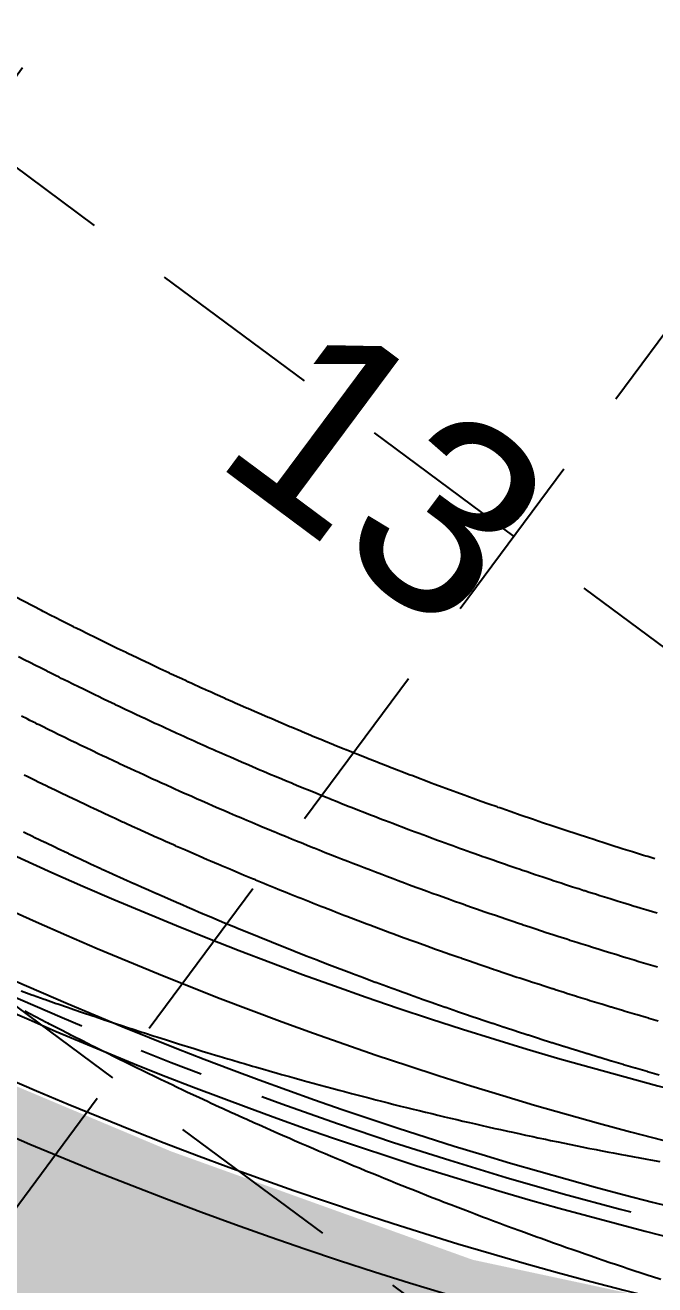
# Model space of a CAD drawing. Header units: feet. Extents: x 2260 to 6199, y 3666 to 7344.
# Drawn here: x 4490.5 to 4539.3, y 6200.7 to 6298.4 of the extents above; entities that cross this region are included whole.
import ezdxf
from ezdxf.enums import TextEntityAlignment as Align

# ---------------------------------------------------------------- set-up
doc = ezdxf.new("R2010")
doc.units = ezdxf.units.FT
doc.header["$LTSCALE"] = 40
doc.header["$MEASUREMENT"] = 0
doc.linetypes.add('CENTER2', pattern=[1.125, 0.75, -0.125, 0.125, -0.125])
doc.linetypes.add('HIDDEN', pattern=[0.375, 0.25, -0.125])
for name, color, linetype in [('ALTURA LOGO', 4, 'CONTINUOUS'), ('BOUNDARY-LINE', 1, 'CONTINUOUS'), ('CL-STORM', 4, 'CENTER2'), ('EOP-PROP', 4, 'CONTINUOUS'), ('EROSION BLANKETS', 84, 'CONTINUOUS'), ('GRID', 254, 'HIDDEN'), ('LOT-NOS', 4, 'CONTINUOUS'), ('lots-line', 4, 'CONTINUOUS'), ('PC', 43, 'CONTINUOUS'), ('STORM', 3, 'CONTINUOUS')]:
    doc.layers.add(name, color=color, linetype=linetype)
doc.styles.get("Standard").update_dxf_attribs({"font": 'ARIAL.TTF'})

msp = doc.modelspace()

# ---------------------------------------------------------------- hatches: boundary and pattern name
at = {"layer": 'ALTURA LOGO'}
h = msp.add_hatch(color=42, dxfattribs=at)
edge = h.paths.add_edge_path()
edge.add_ellipse((4490.479, 6184.493), major_axis=(15.08, 20.258), ratio=1, start_angle=269.99844, end_angle=449.99844)
edge.add_ellipse((4490.479, 6184.493), major_axis=(15.079, 20.258), ratio=1, start_angle=89.99743, end_angle=269.99743)
h.paths.add_polyline_path([(4466.017, 6189.736), (4502.199, 6162.802), (4515.57, 6180.764), (4479.389, 6207.698)], flags=24)

# ---------------------------------------------------------------- linework, layer by layer
at = {"layer": 'BOUNDARY-LINE', "color": 7}
msp.add_arc((4616.039, 6508.322), 302.006, 233.37652, 265.32855, dxfattribs=at)
msp.add_arc((4616.039, 6508.322), 302.006, 233.37652, 265.32855, dxfattribs=at)
at = {"layer": 'CL-STORM', "color": 7}
msp.add_arc((4616.039, 6508.322), 312.006, 233.37652, 260.31847, dxfattribs=at)
at = {"layer": 'EOP-PROP', "color": 7}
for radius in [306.006, 306.006, 318.006, 318.006]:
    msp.add_arc((4616.039, 6508.322), radius, 233.37652, 264.31719, dxfattribs=at)
at = {"layer": 'EROSION BLANKETS', "const_width": 8}
msp.add_lwpolyline([(4602.606, 6185.544), (4594.697, 6185.766), (4581.319, 6188.161), (4548.131, 6193.658), (4524.084, 6198.814), (4500.364, 6207.343), (4479.131, 6216.276), (4450.805, 6231.64), (4430.936, 6244.426), (4165.96, 6441.588), (4022.75, 6547.626), (3801.036, 6712.749), (3796.889, 6714.467), (3794.317, 6715.019), (3793.533, 6715.058)], dxfattribs=at)
at = {"layer": 'GRID', "linetype": 'HIDDEN', "ltscale": 1.35}
for p, q in [((3395.076, 7098.879), (5997.509, 5169.707)), ((3363.961, 7056.904), (5966.394, 5127.733)), ((4610.882, 6457.77), (3521.696, 4988.469)), ((4652.857, 6426.655), (3563.671, 4957.354))]:
    msp.add_line(p, q, dxfattribs=at)
at = {"layer": 'lots-line', "color": 7}
for radius, end in [(302.006, 265.32855), (302.006, 265.32855), (322.006, 265.94551), (322.006, 265.94551)]:
    msp.add_arc((4616.039, 6508.322), radius, 233.37652, end, dxfattribs=at)
at = {"layer": 'PC', "color": 43, "flags": 128}
for points, elevation in [([(4539.319, 6233.761), (4538.78, 6233.926), (4538.621, 6233.975), (4538.444, 6234.028), (4537.744, 6234.245), (4537.57, 6234.298), (4536.868, 6234.517), (4536.697, 6234.57), (4535.993, 6234.793), (4535.824, 6234.846), (4535.2, 6235.045), (4535.034, 6235.098), (4534.953, 6235.124), (4534.422, 6235.295), (4534.247, 6235.352), (4534.083, 6235.404), (4533.375, 6235.635), (4533.213, 6235.688), (4532.504, 6235.922), (4532.345, 6235.974), (4531.634, 6236.211), (4531.477, 6236.263), (4531.251, 6236.34), (4530.765, 6236.503), (4530.611, 6236.555), (4530.025, 6236.755), (4529.898, 6236.798), (4529.745, 6236.85), (4529.031, 6237.096), (4528.881, 6237.147), (4528.165, 6237.396), (4528.018, 6237.447), (4527.894, 6237.492), (4527.3, 6237.699), (4527.155, 6237.75), (4527.078, 6237.778), (4526.436, 6238.005), (4526.294, 6238.055), (4525.573, 6238.314), (4525.433, 6238.364), (4524.751, 6238.611), (4524.621, 6238.658), (4523.896, 6238.923), (4523.761, 6238.972), (4523.037, 6239.239), (4522.904, 6239.288), (4522.178, 6239.559), (4522.047, 6239.608), (4521.321, 6239.881), (4521.192, 6239.929), (4520.465, 6240.206), (4520.339, 6240.254), (4519.61, 6240.534), (4519.486, 6240.581), (4518.755, 6240.864), (4518.634, 6240.911), (4517.903, 6241.197), (4517.783, 6241.244), (4517.05, 6241.533), (4516.934, 6241.579), (4516.199, 6241.872), (4516.086, 6241.917), (4515.374, 6242.204), (4515.349, 6242.214), (4515.239, 6242.258), (4514.501, 6242.558), (4514.393, 6242.602), (4513.653, 6242.905), (4513.548, 6242.948), (4512.806, 6243.255), (4512.704, 6243.297), (4512.65, 6243.32), (4511.961, 6243.607), (4511.862, 6243.648), (4511.117, 6243.962), (4511.02, 6244.002), (4510.274, 6244.32), (4510.18, 6244.359), (4509.797, 6244.524), (4509.432, 6244.68), (4509.341, 6244.719), (4508.592, 6245.043), (4508.504, 6245.081), (4507.753, 6245.409), (4507.667, 6245.446), (4506.914, 6245.777), (4506.832, 6245.814), (4506.567, 6245.932), (4506.078, 6246.149), (4505.998, 6246.184), (4505.242, 6246.522), (4505.165, 6246.557), (4504.863, 6246.694), (4504.787, 6246.728), (4504.712, 6246.762), (4504.257, 6246.967), (4504.18, 6247.002), (4503.424, 6247.347), (4503.123, 6247.486), (4503.042, 6247.524), (4502.592, 6247.729), (4502.51, 6247.768), (4501.762, 6248.114), (4501.677, 6248.154), (4501.645, 6248.17), (4500.933, 6248.502), (4500.844, 6248.544), (4500.631, 6248.645), (4500.105, 6248.892), (4499.491, 6249.184), (4499.397, 6249.229), (4499.279, 6249.285), (4499.185, 6249.33), (4498.454, 6249.681), (4498.358, 6249.727), (4498.326, 6249.744), (4497.63, 6250.079), (4497.532, 6250.127), (4496.807, 6250.48), (4496.705, 6250.53), (4495.985, 6250.884), (4495.88, 6250.936), (4495.44, 6251.154), (4495.165, 6251.29), (4494.943, 6251.402), (4494.834, 6251.457), (4494.446, 6251.649), (4494.335, 6251.705), (4494.235, 6251.755), (4493.528, 6252.111), (4493.413, 6252.169), (4492.711, 6252.525), (4492.592, 6252.586), (4491.896, 6252.942), (4491.773, 6253.006), (4489.715, 6254.075)], 545), ([(4539.319, 6233.761), (4538.78, 6233.926), (4538.621, 6233.975), (4538.444, 6234.028), (4537.744, 6234.245), (4537.57, 6234.298), (4536.868, 6234.517), (4536.697, 6234.57), (4535.993, 6234.793), (4535.824, 6234.846), (4535.2, 6235.045), (4535.034, 6235.098), (4534.953, 6235.124), (4534.422, 6235.295), (4534.247, 6235.352), (4534.083, 6235.404), (4533.375, 6235.635), (4533.213, 6235.688), (4532.504, 6235.922), (4532.345, 6235.974), (4531.634, 6236.211), (4531.477, 6236.263), (4531.251, 6236.34), (4530.765, 6236.503), (4530.611, 6236.555), (4530.025, 6236.755), (4529.898, 6236.798), (4529.745, 6236.85), (4529.031, 6237.096), (4528.881, 6237.147), (4528.165, 6237.396), (4528.018, 6237.447), (4527.894, 6237.492), (4527.3, 6237.699), (4527.155, 6237.75), (4527.078, 6237.778), (4526.436, 6238.005), (4526.294, 6238.055), (4525.573, 6238.314), (4525.433, 6238.364), (4524.751, 6238.611), (4524.621, 6238.658), (4523.896, 6238.923), (4523.761, 6238.972), (4523.037, 6239.239), (4522.904, 6239.288), (4522.178, 6239.559), (4522.047, 6239.608), (4521.321, 6239.881), (4521.192, 6239.929), (4520.465, 6240.206), (4520.339, 6240.254), (4519.61, 6240.534), (4519.486, 6240.581), (4518.755, 6240.864), (4518.634, 6240.911), (4517.903, 6241.197), (4517.783, 6241.244), (4517.05, 6241.533), (4516.934, 6241.579), (4516.199, 6241.872), (4516.086, 6241.917), (4515.374, 6242.204), (4515.349, 6242.214), (4515.239, 6242.258), (4514.501, 6242.558), (4514.393, 6242.602), (4513.653, 6242.905), (4513.548, 6242.948), (4512.806, 6243.255), (4512.704, 6243.297), (4512.65, 6243.32), (4511.961, 6243.607), (4511.862, 6243.648), (4511.117, 6243.962), (4511.02, 6244.002), (4510.274, 6244.32), (4510.18, 6244.359), (4509.797, 6244.524), (4509.432, 6244.68), (4509.341, 6244.719), (4508.592, 6245.043), (4508.504, 6245.081), (4507.753, 6245.409), (4507.667, 6245.446), (4506.914, 6245.777), (4506.832, 6245.814), (4506.567, 6245.932), (4506.078, 6246.149), (4505.998, 6246.184), (4505.242, 6246.522), (4505.165, 6246.557), (4504.863, 6246.694), (4504.787, 6246.728), (4504.712, 6246.762), (4504.257, 6246.967), (4504.18, 6247.002), (4503.424, 6247.347), (4503.123, 6247.486), (4503.042, 6247.524), (4502.592, 6247.729), (4502.51, 6247.768), (4501.762, 6248.114), (4501.677, 6248.154), (4501.645, 6248.17), (4500.933, 6248.502), (4500.844, 6248.544), (4500.631, 6248.645), (4500.105, 6248.892), (4499.491, 6249.184), (4499.397, 6249.229), (4499.279, 6249.285), (4499.185, 6249.33), (4498.454, 6249.681), (4498.358, 6249.727), (4498.326, 6249.744), (4497.63, 6250.079), (4497.532, 6250.127), (4496.807, 6250.48), (4496.705, 6250.53), (4495.985, 6250.884), (4495.88, 6250.936), (4495.44, 6251.154), (4495.165, 6251.29), (4494.943, 6251.402), (4494.834, 6251.457), (4494.446, 6251.649), (4494.335, 6251.705), (4494.235, 6251.755), (4493.528, 6252.111), (4493.413, 6252.169), (4492.711, 6252.525), (4492.592, 6252.586), (4491.896, 6252.942), (4491.773, 6253.006), (4489.715, 6254.075)], 545), ([(4539.496, 6229.534), (4539.138, 6229.64), (4538.605, 6229.8), (4538.249, 6229.907), (4537.837, 6230.033), (4537.716, 6230.07), (4537.362, 6230.178), (4536.827, 6230.343), (4536.475, 6230.451), (4535.939, 6230.618), (4535.59, 6230.727), (4535.052, 6230.896), (4534.705, 6231.005), (4534.228, 6231.158), (4533.883, 6231.267), (4533.821, 6231.287), (4533.415, 6231.418), (4533.281, 6231.461), (4532.939, 6231.571), (4532.397, 6231.748), (4532.057, 6231.859), (4531.514, 6232.038), (4531.176, 6232.149), (4530.632, 6232.33), (4530.297, 6232.441), (4530.123, 6232.501), (4529.751, 6232.625), (4529.418, 6232.737), (4528.969, 6232.89), (4528.871, 6232.923), (4528.54, 6233.035), (4527.992, 6233.224), (4527.663, 6233.337), (4527.114, 6233.528), (4526.788, 6233.641), (4526.693, 6233.675), (4526.237, 6233.834), (4525.913, 6233.947), (4525.854, 6233.969), (4525.361, 6234.143), (4525.04, 6234.257), (4524.486, 6234.455), (4524.167, 6234.569), (4523.643, 6234.759), (4523.342, 6234.868), (4522.786, 6235.071), (4522.471, 6235.186), (4521.914, 6235.391), (4521.601, 6235.506), (4521.044, 6235.714), (4520.733, 6235.83), (4520.174, 6236.04), (4519.866, 6236.156), (4519.306, 6236.369), (4519, 6236.485), (4518.439, 6236.7), (4518.135, 6236.816), (4517.573, 6237.034), (4517.271, 6237.15), (4516.708, 6237.371), (4516.409, 6237.488), (4515.844, 6237.711), (4515.547, 6237.827), (4514.981, 6238.053), (4514.687, 6238.17), (4514.138, 6238.391), (4514.119, 6238.398), (4513.828, 6238.515), (4513.259, 6238.746), (4512.97, 6238.863), (4512.399, 6239.097), (4512.113, 6239.214), (4511.541, 6239.451), (4511.257, 6239.567), (4511.216, 6239.586), (4510.684, 6239.807), (4510.403, 6239.924), (4509.828, 6240.166), (4509.55, 6240.283), (4508.973, 6240.528), (4508.698, 6240.644), (4508.402, 6240.772), (4508.12, 6240.892), (4507.847, 6241.009), (4507.267, 6241.259), (4506.997, 6241.376), (4506.416, 6241.629), (4506.149, 6241.745), (4505.567, 6242.002), (4505.302, 6242.118), (4505.097, 6242.21), (4504.718, 6242.377), (4504.456, 6242.493), (4503.871, 6242.755), (4503.612, 6242.871), (4503.377, 6242.977), (4503.119, 6243.093), (4502.863, 6243.21), (4502.51, 6243.369), (4502.252, 6243.486), (4501.666, 6243.754), (4501.433, 6243.861), (4501.172, 6243.982), (4500.824, 6244.141), (4500.563, 6244.263), (4499.983, 6244.531), (4499.721, 6244.654), (4499.696, 6244.667), (4499.143, 6244.925), (4498.879, 6245.05), (4498.713, 6245.128), (4498.305, 6245.32), (4497.828, 6245.547), (4497.56, 6245.675), (4497.468, 6245.718), (4497.201, 6245.847), (4496.632, 6246.119), (4496.364, 6246.25), (4496.338, 6246.263), (4495.798, 6246.523), (4495.528, 6246.655), (4494.964, 6246.929), (4494.692, 6247.064), (4494.132, 6247.339), (4493.858, 6247.475), (4493.515, 6247.645), (4493.301, 6247.751), (4493.129, 6247.837), (4492.852, 6247.976), (4492.55, 6248.127), (4492.272, 6248.267), (4492.194, 6248.306), (4491.644, 6248.582), (4491.363, 6248.725), (4490.817, 6249.002), (4490.534, 6249.148), (4489.992, 6249.425)], 546), ([(4539.496, 6229.534), (4539.138, 6229.64), (4538.605, 6229.8), (4538.249, 6229.907), (4537.837, 6230.033), (4537.716, 6230.07), (4537.362, 6230.178), (4536.827, 6230.343), (4536.475, 6230.451), (4535.939, 6230.618), (4535.59, 6230.727), (4535.052, 6230.896), (4534.705, 6231.005), (4534.228, 6231.158), (4533.883, 6231.267), (4533.821, 6231.287), (4533.415, 6231.418), (4533.281, 6231.461), (4532.939, 6231.571), (4532.397, 6231.748), (4532.057, 6231.859), (4531.514, 6232.038), (4531.176, 6232.149), (4530.632, 6232.33), (4530.297, 6232.441), (4530.123, 6232.501), (4529.751, 6232.625), (4529.418, 6232.737), (4528.969, 6232.89), (4528.871, 6232.923), (4528.54, 6233.035), (4527.992, 6233.224), (4527.663, 6233.337), (4527.114, 6233.528), (4526.788, 6233.641), (4526.693, 6233.675), (4526.237, 6233.834), (4525.913, 6233.947), (4525.854, 6233.969), (4525.361, 6234.143), (4525.04, 6234.257), (4524.486, 6234.455), (4524.167, 6234.569), (4523.643, 6234.759), (4523.342, 6234.868), (4522.786, 6235.071), (4522.471, 6235.186), (4521.914, 6235.391), (4521.601, 6235.506), (4521.044, 6235.714), (4520.733, 6235.83), (4520.174, 6236.04), (4519.866, 6236.156), (4519.306, 6236.369), (4519, 6236.485), (4518.439, 6236.7), (4518.135, 6236.816), (4517.573, 6237.034), (4517.271, 6237.15), (4516.708, 6237.371), (4516.409, 6237.488), (4515.844, 6237.711), (4515.547, 6237.827), (4514.981, 6238.053), (4514.687, 6238.17), (4514.138, 6238.391), (4514.119, 6238.398), (4513.828, 6238.515), (4513.259, 6238.746), (4512.97, 6238.863), (4512.399, 6239.097), (4512.113, 6239.214), (4511.541, 6239.451), (4511.257, 6239.567), (4511.216, 6239.586), (4510.684, 6239.807), (4510.403, 6239.924), (4509.828, 6240.166), (4509.55, 6240.283), (4508.973, 6240.528), (4508.698, 6240.644), (4508.402, 6240.772), (4508.12, 6240.892), (4507.847, 6241.009), (4507.267, 6241.259), (4506.997, 6241.376), (4506.416, 6241.629), (4506.149, 6241.745), (4505.567, 6242.002), (4505.302, 6242.118), (4505.097, 6242.21), (4504.718, 6242.377), (4504.456, 6242.493), (4503.871, 6242.755), (4503.612, 6242.871), (4503.377, 6242.977), (4503.119, 6243.093), (4502.863, 6243.21), (4502.51, 6243.369), (4502.252, 6243.486), (4501.666, 6243.754), (4501.433, 6243.861), (4501.172, 6243.982), (4500.824, 6244.141), (4500.563, 6244.263), (4499.983, 6244.531), (4499.721, 6244.654), (4499.696, 6244.667), (4499.143, 6244.925), (4498.879, 6245.05), (4498.713, 6245.128), (4498.305, 6245.32), (4497.828, 6245.547), (4497.56, 6245.675), (4497.468, 6245.718), (4497.201, 6245.847), (4496.632, 6246.119), (4496.364, 6246.25), (4496.338, 6246.263), (4495.798, 6246.523), (4495.528, 6246.655), (4494.964, 6246.929), (4494.692, 6247.064), (4494.132, 6247.339), (4493.858, 6247.475), (4493.515, 6247.645), (4493.301, 6247.751), (4493.129, 6247.837), (4492.852, 6247.976), (4492.55, 6248.127), (4492.272, 6248.267), (4492.194, 6248.306), (4491.644, 6248.582), (4491.363, 6248.725), (4490.817, 6249.002), (4490.534, 6249.148), (4489.992, 6249.425)], 546), ([(4539.519, 6225.357), (4538.982, 6225.514), (4538.615, 6225.623), (4538.08, 6225.782), (4537.713, 6225.893), (4537.179, 6226.053), (4536.895, 6226.14), (4536.811, 6226.165), (4536.28, 6226.327), (4535.91, 6226.441), (4535.381, 6226.603), (4535.01, 6226.719), (4534.483, 6226.883), (4534.111, 6227), (4533.586, 6227.165), (4533.255, 6227.271), (4532.733, 6227.437), (4532.69, 6227.45), (4532.409, 6227.541), (4532.315, 6227.571), (4531.795, 6227.738), (4531.419, 6227.861), (4530.901, 6228.029), (4530.524, 6228.154), (4530.008, 6228.323), (4529.63, 6228.449), (4529.116, 6228.62), (4528.995, 6228.661), (4528.737, 6228.747), (4528.225, 6228.919), (4527.913, 6229.025), (4527.845, 6229.049), (4527.335, 6229.221), (4526.954, 6229.353), (4526.446, 6229.526), (4526.064, 6229.659), (4525.558, 6229.834), (4525.492, 6229.858), (4525.174, 6229.969), (4524.671, 6230.145), (4524.63, 6230.16), (4524.287, 6230.282), (4523.786, 6230.459), (4523.4, 6230.597), (4522.901, 6230.775), (4522.535, 6230.908), (4522.064, 6231.077), (4521.676, 6231.219), (4521.181, 6231.399), (4520.792, 6231.543), (4520.299, 6231.724), (4519.909, 6231.87), (4519.419, 6232.052), (4519.028, 6232.199), (4518.54, 6232.382), (4518.148, 6232.531), (4517.662, 6232.715), (4517.268, 6232.866), (4516.785, 6233.051), (4516.39, 6233.204), (4515.909, 6233.39), (4515.513, 6233.544), (4515.034, 6233.731), (4514.638, 6233.888), (4514.161, 6234.075), (4513.763, 6234.234), (4513.288, 6234.422), (4512.903, 6234.578), (4512.889, 6234.583), (4512.417, 6234.772), (4512.017, 6234.935), (4511.547, 6235.125), (4511.145, 6235.29), (4510.678, 6235.48), (4510.275, 6235.647), (4509.811, 6235.838), (4509.781, 6235.851), (4509.406, 6236.007), (4508.944, 6236.199), (4508.539, 6236.37), (4508.079, 6236.563), (4507.672, 6236.736), (4507.215, 6236.929), (4507.006, 6237.019), (4506.807, 6237.104), (4506.352, 6237.298), (4505.943, 6237.475), (4505.491, 6237.67), (4505.08, 6237.849), (4504.631, 6238.045), (4504.219, 6238.226), (4503.772, 6238.422), (4503.626, 6238.487), (4503.359, 6238.606), (4502.914, 6238.802), (4502.5, 6238.988), (4502.058, 6239.185), (4501.892, 6239.26), (4501.452, 6239.458), (4501.013, 6239.657), (4500.763, 6239.77), (4500.325, 6239.971), (4499.908, 6240.16), (4499.743, 6240.237), (4499.303, 6240.44), (4499.056, 6240.553), (4498.616, 6240.758), (4498.204, 6240.949), (4497.764, 6241.155), (4497.746, 6241.164), (4497.353, 6241.347), (4496.913, 6241.556), (4496.795, 6241.612), (4496.504, 6241.748), (4496.165, 6241.909), (4495.723, 6242.121), (4495.657, 6242.152), (4495.216, 6242.364), (4494.811, 6242.558), (4494.369, 6242.772), (4494.351, 6242.782), (4493.966, 6242.967), (4493.524, 6243.183), (4493.122, 6243.379), (4492.679, 6243.598), (4492.279, 6243.794), (4491.835, 6244.015), (4491.591, 6244.136), (4491.438, 6244.211), (4491.315, 6244.273), (4490.87, 6244.496), (4490.654, 6244.604), (4490.209, 6244.828)], 547), ([(4539.519, 6225.357), (4538.982, 6225.514), (4538.615, 6225.623), (4538.08, 6225.782), (4537.713, 6225.893), (4537.179, 6226.053), (4536.895, 6226.14), (4536.811, 6226.165), (4536.28, 6226.327), (4535.91, 6226.441), (4535.381, 6226.603), (4535.01, 6226.719), (4534.483, 6226.883), (4534.111, 6227), (4533.586, 6227.165), (4533.255, 6227.271), (4532.733, 6227.437), (4532.69, 6227.45), (4532.409, 6227.541), (4532.315, 6227.571), (4531.795, 6227.738), (4531.419, 6227.861), (4530.901, 6228.029), (4530.524, 6228.154), (4530.008, 6228.323), (4529.63, 6228.449), (4529.116, 6228.62), (4528.995, 6228.661), (4528.737, 6228.747), (4528.225, 6228.919), (4527.913, 6229.025), (4527.845, 6229.049), (4527.335, 6229.221), (4526.954, 6229.353), (4526.446, 6229.526), (4526.064, 6229.659), (4525.558, 6229.834), (4525.492, 6229.858), (4525.174, 6229.969), (4524.671, 6230.145), (4524.63, 6230.16), (4524.287, 6230.282), (4523.786, 6230.459), (4523.4, 6230.597), (4522.901, 6230.775), (4522.535, 6230.908), (4522.064, 6231.077), (4521.676, 6231.219), (4521.181, 6231.399), (4520.792, 6231.543), (4520.299, 6231.724), (4519.909, 6231.87), (4519.419, 6232.052), (4519.028, 6232.199), (4518.54, 6232.382), (4518.148, 6232.531), (4517.662, 6232.715), (4517.268, 6232.866), (4516.785, 6233.051), (4516.39, 6233.204), (4515.909, 6233.39), (4515.513, 6233.544), (4515.034, 6233.731), (4514.638, 6233.888), (4514.161, 6234.075), (4513.763, 6234.234), (4513.288, 6234.422), (4512.903, 6234.578), (4512.889, 6234.583), (4512.417, 6234.772), (4512.017, 6234.935), (4511.547, 6235.125), (4511.145, 6235.29), (4510.678, 6235.48), (4510.275, 6235.647), (4509.811, 6235.838), (4509.781, 6235.851), (4509.406, 6236.007), (4508.944, 6236.199), (4508.539, 6236.37), (4508.079, 6236.563), (4507.672, 6236.736), (4507.215, 6236.929), (4507.006, 6237.019), (4506.807, 6237.104), (4506.352, 6237.298), (4505.943, 6237.475), (4505.491, 6237.67), (4505.08, 6237.849), (4504.631, 6238.045), (4504.219, 6238.226), (4503.772, 6238.422), (4503.626, 6238.487), (4503.359, 6238.606), (4502.914, 6238.802), (4502.5, 6238.988), (4502.058, 6239.185), (4501.892, 6239.26), (4501.452, 6239.458), (4501.013, 6239.657), (4500.763, 6239.77), (4500.325, 6239.971), (4499.908, 6240.16), (4499.743, 6240.237), (4499.303, 6240.44), (4499.056, 6240.553), (4498.616, 6240.758), (4498.204, 6240.949), (4497.764, 6241.155), (4497.746, 6241.164), (4497.353, 6241.347), (4496.913, 6241.556), (4496.795, 6241.612), (4496.504, 6241.748), (4496.165, 6241.909), (4495.723, 6242.121), (4495.657, 6242.152), (4495.216, 6242.364), (4494.811, 6242.558), (4494.369, 6242.772), (4494.351, 6242.782), (4493.966, 6242.967), (4493.524, 6243.183), (4493.122, 6243.379), (4492.679, 6243.598), (4492.279, 6243.794), (4491.835, 6244.015), (4491.591, 6244.136), (4491.438, 6244.211), (4491.315, 6244.273), (4490.87, 6244.496), (4490.654, 6244.604), (4490.209, 6244.828)], 547), ([(4539.568, 6221.177), (4538.852, 6221.385), (4538.81, 6221.397), (4538.651, 6221.444), (4537.937, 6221.653), (4537.735, 6221.713), (4537.023, 6221.924), (4536.82, 6221.986), (4536.109, 6222.199), (4535.952, 6222.247), (4535.906, 6222.261), (4535.197, 6222.476), (4534.993, 6222.539), (4534.286, 6222.756), (4534.081, 6222.82), (4533.376, 6223.039), (4533.169, 6223.104), (4532.467, 6223.325), (4532.283, 6223.384), (4531.582, 6223.606), (4531.558, 6223.614), (4531.402, 6223.664), (4531.35, 6223.681), (4530.651, 6223.905), (4530.441, 6223.974), (4529.745, 6224.2), (4529.534, 6224.27), (4528.839, 6224.498), (4528.628, 6224.568), (4527.935, 6224.798), (4527.867, 6224.821), (4527.722, 6224.87), (4527.032, 6225.101), (4526.857, 6225.161), (4526.818, 6225.174), (4526.13, 6225.407), (4525.915, 6225.481), (4525.229, 6225.716), (4525.013, 6225.791), (4524.328, 6226.028), (4524.291, 6226.042), (4524.112, 6226.104), (4523.429, 6226.343), (4523.406, 6226.351), (4523.212, 6226.42), (4522.531, 6226.66), (4522.313, 6226.739), (4521.634, 6226.981), (4521.427, 6227.056), (4520.786, 6227.287), (4520.565, 6227.368), (4519.891, 6227.613), (4519.669, 6227.695), (4518.997, 6227.942), (4518.775, 6228.025), (4518.105, 6228.274), (4517.881, 6228.358), (4517.213, 6228.608), (4516.989, 6228.694), (4516.323, 6228.946), (4516.098, 6229.032), (4515.434, 6229.286), (4515.208, 6229.374), (4514.546, 6229.629), (4514.319, 6229.718), (4513.659, 6229.975), (4513.431, 6230.065), (4512.774, 6230.323), (4512.544, 6230.415), (4511.889, 6230.675), (4511.667, 6230.765), (4511.659, 6230.768), (4511.006, 6231.029), (4510.775, 6231.123), (4510.124, 6231.386), (4509.892, 6231.482), (4509.243, 6231.746), (4509.01, 6231.843), (4508.364, 6232.109), (4508.347, 6232.117), (4508.129, 6232.207), (4507.485, 6232.475), (4507.249, 6232.574), (4506.608, 6232.843), (4506.371, 6232.944), (4505.733, 6233.214), (4505.611, 6233.267), (4505.494, 6233.316), (4504.858, 6233.588), (4504.619, 6233.691), (4503.985, 6233.965), (4503.744, 6234.07), (4503.112, 6234.344), (4502.871, 6234.45), (4502.242, 6234.726), (4502.156, 6234.764), (4501.999, 6234.834), (4501.372, 6235.111), (4501.128, 6235.22), (4500.504, 6235.499), (4500.406, 6235.543), (4499.784, 6235.823), (4499.164, 6236.105), (4499.016, 6236.171), (4498.397, 6236.455), (4498.151, 6236.567), (4498.053, 6236.612), (4497.434, 6236.898), (4497.287, 6236.965), (4496.669, 6237.253), (4496.425, 6237.366), (4495.808, 6237.655), (4495.797, 6237.661), (4495.564, 6237.77), (4494.947, 6238.061), (4494.877, 6238.095), (4494.704, 6238.176), (4494.503, 6238.272), (4493.885, 6238.566), (4493.846, 6238.585), (4493.231, 6238.881), (4492.989, 6238.997), (4492.375, 6239.295), (4492.364, 6239.301), (4492.134, 6239.411), (4491.52, 6239.712), (4491.279, 6239.829), (4490.666, 6240.131), (4490.426, 6240.249)], 548), ([(4539.568, 6221.177), (4538.852, 6221.385), (4538.81, 6221.397), (4538.651, 6221.444), (4537.937, 6221.653), (4537.735, 6221.713), (4537.023, 6221.924), (4536.82, 6221.986), (4536.109, 6222.199), (4535.952, 6222.247), (4535.906, 6222.261), (4535.197, 6222.476), (4534.993, 6222.539), (4534.286, 6222.756), (4534.081, 6222.82), (4533.376, 6223.039), (4533.169, 6223.104), (4532.467, 6223.325), (4532.283, 6223.384), (4531.582, 6223.606), (4531.558, 6223.614), (4531.402, 6223.664), (4531.35, 6223.681), (4530.651, 6223.905), (4530.441, 6223.974), (4529.745, 6224.2), (4529.534, 6224.27), (4528.839, 6224.498), (4528.628, 6224.568), (4527.935, 6224.798), (4527.867, 6224.821), (4527.722, 6224.87), (4527.032, 6225.101), (4526.857, 6225.161), (4526.818, 6225.174), (4526.13, 6225.407), (4525.915, 6225.481), (4525.229, 6225.716), (4525.013, 6225.791), (4524.328, 6226.028), (4524.291, 6226.042), (4524.112, 6226.104), (4523.429, 6226.343), (4523.406, 6226.351), (4523.212, 6226.42), (4522.531, 6226.66), (4522.313, 6226.739), (4521.634, 6226.981), (4521.427, 6227.056), (4520.786, 6227.287), (4520.565, 6227.368), (4519.891, 6227.613), (4519.669, 6227.695), (4518.997, 6227.942), (4518.775, 6228.025), (4518.105, 6228.274), (4517.881, 6228.358), (4517.213, 6228.608), (4516.989, 6228.694), (4516.323, 6228.946), (4516.098, 6229.032), (4515.434, 6229.286), (4515.208, 6229.374), (4514.546, 6229.629), (4514.319, 6229.718), (4513.659, 6229.975), (4513.431, 6230.065), (4512.774, 6230.323), (4512.544, 6230.415), (4511.889, 6230.675), (4511.667, 6230.765), (4511.659, 6230.768), (4511.006, 6231.029), (4510.775, 6231.123), (4510.124, 6231.386), (4509.892, 6231.482), (4509.243, 6231.746), (4509.01, 6231.843), (4508.364, 6232.109), (4508.347, 6232.117), (4508.129, 6232.207), (4507.485, 6232.475), (4507.249, 6232.574), (4506.608, 6232.843), (4506.371, 6232.944), (4505.733, 6233.214), (4505.611, 6233.267), (4505.494, 6233.316), (4504.858, 6233.588), (4504.619, 6233.691), (4503.985, 6233.965), (4503.744, 6234.07), (4503.112, 6234.344), (4502.871, 6234.45), (4502.242, 6234.726), (4502.156, 6234.764), (4501.999, 6234.834), (4501.372, 6235.111), (4501.128, 6235.22), (4500.504, 6235.499), (4500.406, 6235.543), (4499.784, 6235.823), (4499.164, 6236.105), (4499.016, 6236.171), (4498.397, 6236.455), (4498.151, 6236.567), (4498.053, 6236.612), (4497.434, 6236.898), (4497.287, 6236.965), (4496.669, 6237.253), (4496.425, 6237.366), (4495.808, 6237.655), (4495.797, 6237.661), (4495.564, 6237.77), (4494.947, 6238.061), (4494.877, 6238.095), (4494.704, 6238.176), (4494.503, 6238.272), (4493.885, 6238.566), (4493.846, 6238.585), (4493.231, 6238.881), (4492.989, 6238.997), (4492.375, 6239.295), (4492.364, 6239.301), (4492.134, 6239.411), (4491.52, 6239.712), (4491.279, 6239.829), (4490.666, 6240.131), (4490.426, 6240.249)], 548), ([(4539.642, 6216.995), (4538.747, 6217.251), (4538.737, 6217.254), (4538.712, 6217.262), (4537.819, 6217.52), (4537.811, 6217.523), (4537.783, 6217.531), (4536.891, 6217.792), (4536.855, 6217.803), (4535.965, 6218.067), (4535.928, 6218.078), (4535.04, 6218.344), (4535.01, 6218.354), (4535.001, 6218.356), (4534.115, 6218.625), (4534.076, 6218.637), (4533.191, 6218.909), (4533.151, 6218.921), (4532.269, 6219.195), (4532.228, 6219.208), (4531.347, 6219.485), (4531.31, 6219.497), (4530.432, 6219.776), (4530.427, 6219.777), (4530.395, 6219.788), (4530.384, 6219.791), (4529.507, 6220.072), (4529.463, 6220.087), (4528.588, 6220.371), (4528.544, 6220.385), (4527.671, 6220.672), (4527.626, 6220.687), (4526.754, 6220.976), (4526.74, 6220.981), (4526.708, 6220.992), (4525.839, 6221.283), (4525.8, 6221.296), (4525.792, 6221.299), (4524.924, 6221.593), (4524.877, 6221.61), (4524.011, 6221.906), (4523.962, 6221.923), (4523.099, 6222.222), (4523.09, 6222.225), (4523.049, 6222.239), (4522.187, 6222.54), (4522.182, 6222.542), (4522.137, 6222.558), (4521.277, 6222.862), (4521.226, 6222.881), (4520.368, 6223.187), (4520.319, 6223.205), (4519.508, 6223.497), (4519.455, 6223.516), (4518.601, 6223.827), (4518.547, 6223.847), (4517.695, 6224.16), (4517.64, 6224.18), (4516.791, 6224.496), (4516.735, 6224.517), (4515.887, 6224.835), (4515.83, 6224.856), (4514.985, 6225.176), (4514.927, 6225.198), (4514.084, 6225.521), (4514.025, 6225.543), (4513.184, 6225.868), (4513.124, 6225.891), (4512.285, 6226.218), (4512.225, 6226.242), (4511.387, 6226.572), (4511.326, 6226.596), (4510.491, 6226.928), (4510.431, 6226.952), (4510.429, 6226.952), (4509.595, 6227.286), (4509.533, 6227.312), (4508.701, 6227.648), (4508.638, 6227.674), (4507.809, 6228.013), (4507.744, 6228.039), (4506.917, 6228.38), (4506.912, 6228.382), (4506.852, 6228.407), (4506.027, 6228.75), (4505.96, 6228.778), (4505.138, 6229.123), (4505.07, 6229.152), (4504.25, 6229.499), (4504.215, 6229.514), (4504.182, 6229.528), (4503.363, 6229.878), (4503.294, 6229.908), (4502.478, 6230.259), (4502.408, 6230.29), (4501.594, 6230.643), (4501.523, 6230.675), (4500.712, 6231.031), (4500.686, 6231.042), (4500.64, 6231.062), (4499.83, 6231.42), (4499.757, 6231.453), (4498.95, 6231.813), (4498.921, 6231.827), (4498.116, 6232.189), (4497.314, 6232.552), (4497.269, 6232.573), (4496.469, 6232.939), (4496.393, 6232.973), (4496.363, 6232.987), (4495.565, 6233.356), (4495.519, 6233.377), (4494.723, 6233.748), (4494.646, 6233.783), (4493.852, 6234.156), (4493.848, 6234.158), (4493.774, 6234.192), (4492.981, 6234.567), (4492.959, 6234.578), (4492.904, 6234.604), (4492.84, 6234.634), (4492.048, 6235.012), (4492.035, 6235.018), (4491.246, 6235.398), (4491.168, 6235.436), (4490.38, 6235.818)], 549), ([(4539.642, 6216.995), (4538.747, 6217.251), (4538.737, 6217.254), (4538.712, 6217.262), (4537.819, 6217.52), (4537.811, 6217.523), (4537.783, 6217.531), (4536.891, 6217.792), (4536.855, 6217.803), (4535.965, 6218.067), (4535.928, 6218.078), (4535.04, 6218.344), (4535.01, 6218.354), (4535.001, 6218.356), (4534.115, 6218.625), (4534.076, 6218.637), (4533.191, 6218.909), (4533.151, 6218.921), (4532.269, 6219.195), (4532.228, 6219.208), (4531.347, 6219.485), (4531.31, 6219.497), (4530.432, 6219.776), (4530.427, 6219.777), (4530.395, 6219.788), (4530.384, 6219.791), (4529.507, 6220.072), (4529.463, 6220.087), (4528.588, 6220.371), (4528.544, 6220.385), (4527.671, 6220.672), (4527.626, 6220.687), (4526.754, 6220.976), (4526.74, 6220.981), (4526.708, 6220.992), (4525.839, 6221.283), (4525.8, 6221.296), (4525.792, 6221.299), (4524.924, 6221.593), (4524.877, 6221.61), (4524.011, 6221.906), (4523.962, 6221.923), (4523.099, 6222.222), (4523.09, 6222.225), (4523.049, 6222.239), (4522.187, 6222.54), (4522.182, 6222.542), (4522.137, 6222.558), (4521.277, 6222.862), (4521.226, 6222.881), (4520.368, 6223.187), (4520.319, 6223.205), (4519.508, 6223.497), (4519.455, 6223.516), (4518.601, 6223.827), (4518.547, 6223.847), (4517.695, 6224.16), (4517.64, 6224.18), (4516.791, 6224.496), (4516.735, 6224.517), (4515.887, 6224.835), (4515.83, 6224.856), (4514.985, 6225.176), (4514.927, 6225.198), (4514.084, 6225.521), (4514.025, 6225.543), (4513.184, 6225.868), (4513.124, 6225.891), (4512.285, 6226.218), (4512.225, 6226.242), (4511.387, 6226.572), (4511.326, 6226.596), (4510.491, 6226.928), (4510.431, 6226.952), (4510.429, 6226.952), (4509.595, 6227.286), (4509.533, 6227.312), (4508.701, 6227.648), (4508.638, 6227.674), (4507.809, 6228.013), (4507.744, 6228.039), (4506.917, 6228.38), (4506.912, 6228.382), (4506.852, 6228.407), (4506.027, 6228.75), (4505.96, 6228.778), (4505.138, 6229.123), (4505.07, 6229.152), (4504.25, 6229.499), (4504.215, 6229.514), (4504.182, 6229.528), (4503.363, 6229.878), (4503.294, 6229.908), (4502.478, 6230.259), (4502.408, 6230.29), (4501.594, 6230.643), (4501.523, 6230.675), (4500.712, 6231.031), (4500.686, 6231.042), (4500.64, 6231.062), (4499.83, 6231.42), (4499.757, 6231.453), (4498.95, 6231.813), (4498.921, 6231.827), (4498.116, 6232.189), (4497.314, 6232.552), (4497.269, 6232.573), (4496.469, 6232.939), (4496.393, 6232.973), (4496.363, 6232.987), (4495.565, 6233.356), (4495.519, 6233.377), (4494.723, 6233.748), (4494.646, 6233.783), (4493.852, 6234.156), (4493.848, 6234.158), (4493.774, 6234.192), (4492.981, 6234.567), (4492.959, 6234.578), (4492.904, 6234.604), (4492.84, 6234.634), (4492.048, 6235.012), (4492.035, 6235.018), (4491.246, 6235.398), (4491.168, 6235.436), (4490.38, 6235.818)], 549), ([(4490.177, 6223.514), (4491.023, 6223.212), (4491.131, 6223.174), (4491.966, 6222.878), (4492.086, 6222.837), (4492.911, 6222.548), (4493.042, 6222.503), (4493.856, 6222.221), (4493.998, 6222.172), (4494.802, 6221.897), (4494.956, 6221.845), (4495.749, 6221.576), (4495.914, 6221.521), (4496.696, 6221.258), (4496.874, 6221.2), (4497.645, 6220.944), (4497.834, 6220.882), (4498.594, 6220.632), (4498.794, 6220.568), (4499.544, 6220.324), (4499.756, 6220.256), (4500.495, 6220.019), (4500.719, 6219.948), (4501.447, 6219.717), (4501.682, 6219.643), (4502.399, 6219.418), (4502.646, 6219.342), (4503.352, 6219.122), (4503.611, 6219.043), (4504.306, 6218.83), (4504.576, 6218.748), (4505.26, 6218.54), (4505.542, 6218.456), (4506.216, 6218.254), (4506.509, 6218.167), (4507.172, 6217.971), (4507.477, 6217.881), (4508.128, 6217.69), (4508.445, 6217.599), (4509.086, 6217.414), (4509.414, 6217.32), (4510.044, 6217.14), (4510.384, 6217.044), (4511.002, 6216.869), (4511.355, 6216.771), (4511.961, 6216.602), (4512.326, 6216.502), (4512.921, 6216.337), (4513.298, 6216.235), (4513.882, 6216.076), (4514.27, 6215.972), (4514.843, 6215.818), (4515.243, 6215.713), (4515.805, 6215.564), (4516.217, 6215.456), (4516.739, 6215.319), (4517.14, 6215.216), (4517.68, 6215.076), (4518.115, 6214.966), (4518.643, 6214.831), (4519.09, 6214.719), (4519.607, 6214.588), (4520.066, 6214.475), (4520.572, 6214.349), (4521.043, 6214.234), (4521.537, 6214.113), (4522.02, 6213.997), (4522.502, 6213.88), (4522.997, 6213.763), (4523.469, 6213.651), (4523.976, 6213.532), (4524.435, 6213.424), (4524.954, 6213.305), (4525.402, 6213.201), (4525.933, 6213.08), (4526.37, 6212.981), (4526.913, 6212.859), (4527.338, 6212.764), (4527.893, 6212.641), (4528.307, 6212.55), (4528.874, 6212.427), (4529.276, 6212.339), (4529.855, 6212.215), (4530.245, 6212.132), (4530.837, 6212.007), (4531.215, 6211.927), (4531.819, 6211.803), (4532.186, 6211.726), (4532.801, 6211.601), (4533.157, 6211.528), (4533.784, 6211.403), (4534.128, 6211.333), (4534.768, 6211.208), (4535.099, 6211.142), (4535.751, 6211.016), (4536.071, 6210.953), (4536.736, 6210.827), (4537.044, 6210.768), (4537.72, 6210.642), (4538.016, 6210.586), (4538.705, 6210.46), (4538.99, 6210.407), (4539.69, 6210.281)], 549), ([(4490.177, 6223.514), (4491.023, 6223.212), (4491.131, 6223.174), (4491.966, 6222.878), (4492.086, 6222.837), (4492.911, 6222.548), (4493.042, 6222.503), (4493.856, 6222.221), (4493.998, 6222.172), (4494.802, 6221.897), (4494.956, 6221.845), (4495.749, 6221.576), (4495.914, 6221.521), (4496.696, 6221.258), (4496.874, 6221.2), (4497.645, 6220.944), (4497.834, 6220.882), (4498.594, 6220.632), (4498.794, 6220.568), (4499.544, 6220.324), (4499.756, 6220.256), (4500.495, 6220.019), (4500.719, 6219.948), (4501.447, 6219.717), (4501.682, 6219.643), (4502.399, 6219.418), (4502.646, 6219.342), (4503.352, 6219.122), (4503.611, 6219.043), (4504.306, 6218.83), (4504.576, 6218.748), (4505.26, 6218.54), (4505.542, 6218.456), (4506.216, 6218.254), (4506.509, 6218.167), (4507.172, 6217.971), (4507.477, 6217.881), (4508.128, 6217.69), (4508.445, 6217.599), (4509.086, 6217.414), (4509.414, 6217.32), (4510.044, 6217.14), (4510.384, 6217.044), (4511.002, 6216.869), (4511.355, 6216.771), (4511.961, 6216.602), (4512.326, 6216.502), (4512.921, 6216.337), (4513.298, 6216.235), (4513.882, 6216.076), (4514.27, 6215.972), (4514.843, 6215.818), (4515.243, 6215.713), (4515.805, 6215.564), (4516.217, 6215.456), (4516.739, 6215.319), (4517.14, 6215.216), (4517.68, 6215.076), (4518.115, 6214.966), (4518.643, 6214.831), (4519.09, 6214.719), (4519.607, 6214.588), (4520.066, 6214.475), (4520.572, 6214.349), (4521.043, 6214.234), (4521.537, 6214.113), (4522.02, 6213.997), (4522.502, 6213.88), (4522.997, 6213.763), (4523.469, 6213.651), (4523.976, 6213.532), (4524.435, 6213.424), (4524.954, 6213.305), (4525.402, 6213.201), (4525.933, 6213.08), (4526.37, 6212.981), (4526.913, 6212.859), (4527.338, 6212.764), (4527.893, 6212.641), (4528.307, 6212.55), (4528.874, 6212.427), (4529.276, 6212.339), (4529.855, 6212.215), (4530.245, 6212.132), (4530.837, 6212.007), (4531.215, 6211.927), (4531.819, 6211.803), (4532.186, 6211.726), (4532.801, 6211.601), (4533.157, 6211.528), (4533.784, 6211.403), (4534.128, 6211.333), (4534.768, 6211.208), (4535.099, 6211.142), (4535.751, 6211.016), (4536.071, 6210.953), (4536.736, 6210.827), (4537.044, 6210.768), (4537.72, 6210.642), (4538.016, 6210.586), (4538.705, 6210.46), (4538.99, 6210.407), (4539.69, 6210.281)], 549), ([(4539.776, 6201.132), (4539.054, 6201.367), (4538.809, 6201.448), (4538.099, 6201.682), (4537.842, 6201.767), (4537.145, 6202), (4536.877, 6202.089), (4536.192, 6202.32), (4535.913, 6202.415), (4535.24, 6202.644), (4534.951, 6202.743), (4534.29, 6202.97), (4533.99, 6203.074), (4533.341, 6203.3), (4533.03, 6203.409), (4532.393, 6203.632), (4532.071, 6203.746), (4531.447, 6203.968), (4531.113, 6204.086), (4530.501, 6204.306), (4530.157, 6204.43), (4529.557, 6204.647), (4529.203, 6204.776), (4528.84, 6204.91), (4528.249, 6205.126), (4527.673, 6205.338), (4527.297, 6205.478), (4526.733, 6205.688), (4526.346, 6205.833), (4525.95, 6205.983), (4525.397, 6206.192), (4524.99, 6206.347), (4524.449, 6206.553), (4524.031, 6206.714), (4523.503, 6206.917), (4522.987, 6207.117), (4522.557, 6207.285), (4522.054, 6207.482), (4521.614, 6207.655), (4521.122, 6207.849), (4520.671, 6208.028), (4520.191, 6208.22), (4519.73, 6208.404), (4519.262, 6208.593), (4518.791, 6208.783), (4518.335, 6208.969), (4517.853, 6209.165), (4517.408, 6209.348), (4516.916, 6209.55), (4516.412, 6209.76), (4515.981, 6209.938), (4515.467, 6210.154), (4515.047, 6210.329), (4514.659, 6210.492), (4514.164, 6210.702), (4513.766, 6210.871), (4513.233, 6211.099), (4512.847, 6211.264), (4512.304, 6211.498), (4511.929, 6211.66), (4511.376, 6211.9), (4511.013, 6212.059), (4510.45, 6212.306), (4510.098, 6212.46), (4509.525, 6212.714), (4509.185, 6212.865), (4508.602, 6213.125), (4508.274, 6213.272), (4507.68, 6213.539), (4507.363, 6213.682), (4506.76, 6213.955), (4506.455, 6214.094), (4505.841, 6214.375), (4505.548, 6214.51), (4504.924, 6214.797), (4504.642, 6214.928), (4504.009, 6215.223), (4503.738, 6215.349), (4503.095, 6215.651), (4502.836, 6215.773), (4502.183, 6216.082), (4501.935, 6216.2), (4501.272, 6216.516), (4501.035, 6216.629), (4500.363, 6216.953), (4500.138, 6217.061), (4499.456, 6217.392), (4499.241, 6217.496), (4498.55, 6217.834), (4498.347, 6217.934), (4497.646, 6218.28), (4497.454, 6218.374), (4496.743, 6218.728), (4496.563, 6218.818), (4495.842, 6219.178), (4495.673, 6219.264), (4494.943, 6219.632), (4494.196, 6220.012), (4494.045, 6220.088), (4493.898, 6220.164), (4493.15, 6220.548), (4492.384, 6220.943), (4492.255, 6221.01), (4492.13, 6221.074), (4491.363, 6221.474), (4491.249, 6221.534), (4490.472, 6221.942)], 549), ([(4539.776, 6201.132), (4539.054, 6201.367), (4538.809, 6201.448), (4538.099, 6201.682), (4537.842, 6201.767), (4537.145, 6202), (4536.877, 6202.089), (4536.192, 6202.32), (4535.913, 6202.415), (4535.24, 6202.644), (4534.951, 6202.743), (4534.29, 6202.97), (4533.99, 6203.074), (4533.341, 6203.3), (4533.03, 6203.409), (4532.393, 6203.632), (4532.071, 6203.746), (4531.447, 6203.968), (4531.113, 6204.086), (4530.501, 6204.306), (4530.157, 6204.43), (4529.557, 6204.647), (4529.203, 6204.776), (4528.84, 6204.91), (4528.249, 6205.126), (4527.673, 6205.338), (4527.297, 6205.478), (4526.733, 6205.688), (4526.346, 6205.833), (4525.95, 6205.983), (4525.397, 6206.192), (4524.99, 6206.347), (4524.449, 6206.553), (4524.031, 6206.714), (4523.503, 6206.917), (4522.987, 6207.117), (4522.557, 6207.285), (4522.054, 6207.482), (4521.614, 6207.655), (4521.122, 6207.849), (4520.671, 6208.028), (4520.191, 6208.22), (4519.73, 6208.404), (4519.262, 6208.593), (4518.791, 6208.783), (4518.335, 6208.969), (4517.853, 6209.165), (4517.408, 6209.348), (4516.916, 6209.55), (4516.412, 6209.76), (4515.981, 6209.938), (4515.467, 6210.154), (4515.047, 6210.329), (4514.659, 6210.492), (4514.164, 6210.702), (4513.766, 6210.871), (4513.233, 6211.099), (4512.847, 6211.264), (4512.304, 6211.498), (4511.929, 6211.66), (4511.376, 6211.9), (4511.013, 6212.059), (4510.45, 6212.306), (4510.098, 6212.46), (4509.525, 6212.714), (4509.185, 6212.865), (4508.602, 6213.125), (4508.274, 6213.272), (4507.68, 6213.539), (4507.363, 6213.682), (4506.76, 6213.955), (4506.455, 6214.094), (4505.841, 6214.375), (4505.548, 6214.51), (4504.924, 6214.797), (4504.642, 6214.928), (4504.009, 6215.223), (4503.738, 6215.349), (4503.095, 6215.651), (4502.836, 6215.773), (4502.183, 6216.082), (4501.935, 6216.2), (4501.272, 6216.516), (4501.035, 6216.629), (4500.363, 6216.953), (4500.138, 6217.061), (4499.456, 6217.392), (4499.241, 6217.496), (4498.55, 6217.834), (4498.347, 6217.934), (4497.646, 6218.28), (4497.454, 6218.374), (4496.743, 6218.728), (4496.563, 6218.818), (4495.842, 6219.178), (4495.673, 6219.264), (4494.943, 6219.632), (4494.196, 6220.012), (4494.045, 6220.088), (4493.898, 6220.164), (4493.15, 6220.548), (4492.384, 6220.943), (4492.255, 6221.01), (4492.13, 6221.074), (4491.363, 6221.474), (4491.249, 6221.534), (4490.472, 6221.942)], 549)]:
    msp.add_lwpolyline(points, dxfattribs=dict(at, elevation=elevation))
at = {"layer": 'STORM', "color": 7}
msp.add_lwpolyline([(4292.104, 6349.131, -0.100426), (4327.76, 6332.397), (4429.218, 6256.983, 0.118101), (4563.373, 6199.616, -0.340163), (4645.188, 6111.095, -0.340163)], format="xyb", dxfattribs=at)
msp.add_arc((4616.039, 6508.322), 310.846, 233.37652, 260.31847, dxfattribs=at)

# ---------------------------------------------------------------- texts
at = {"layer": 'LOT-NOS', "color": 7}
msp.add_text('13', height=15, rotation=323.3354, dxfattribs=at).set_placement((4518.641, 6263.773), align=Align.MIDDLE_CENTER)
msp.add_text('13', height=15, rotation=323.3354, dxfattribs=at).set_placement((4518.641, 6263.773), align=Align.MIDDLE_CENTER)
msp.add_text('BLOCK 19', height=15, rotation=323.3354, dxfattribs=at).set_placement((4412.453, 6197.994))

doc.saveas('drawing.dxf')
